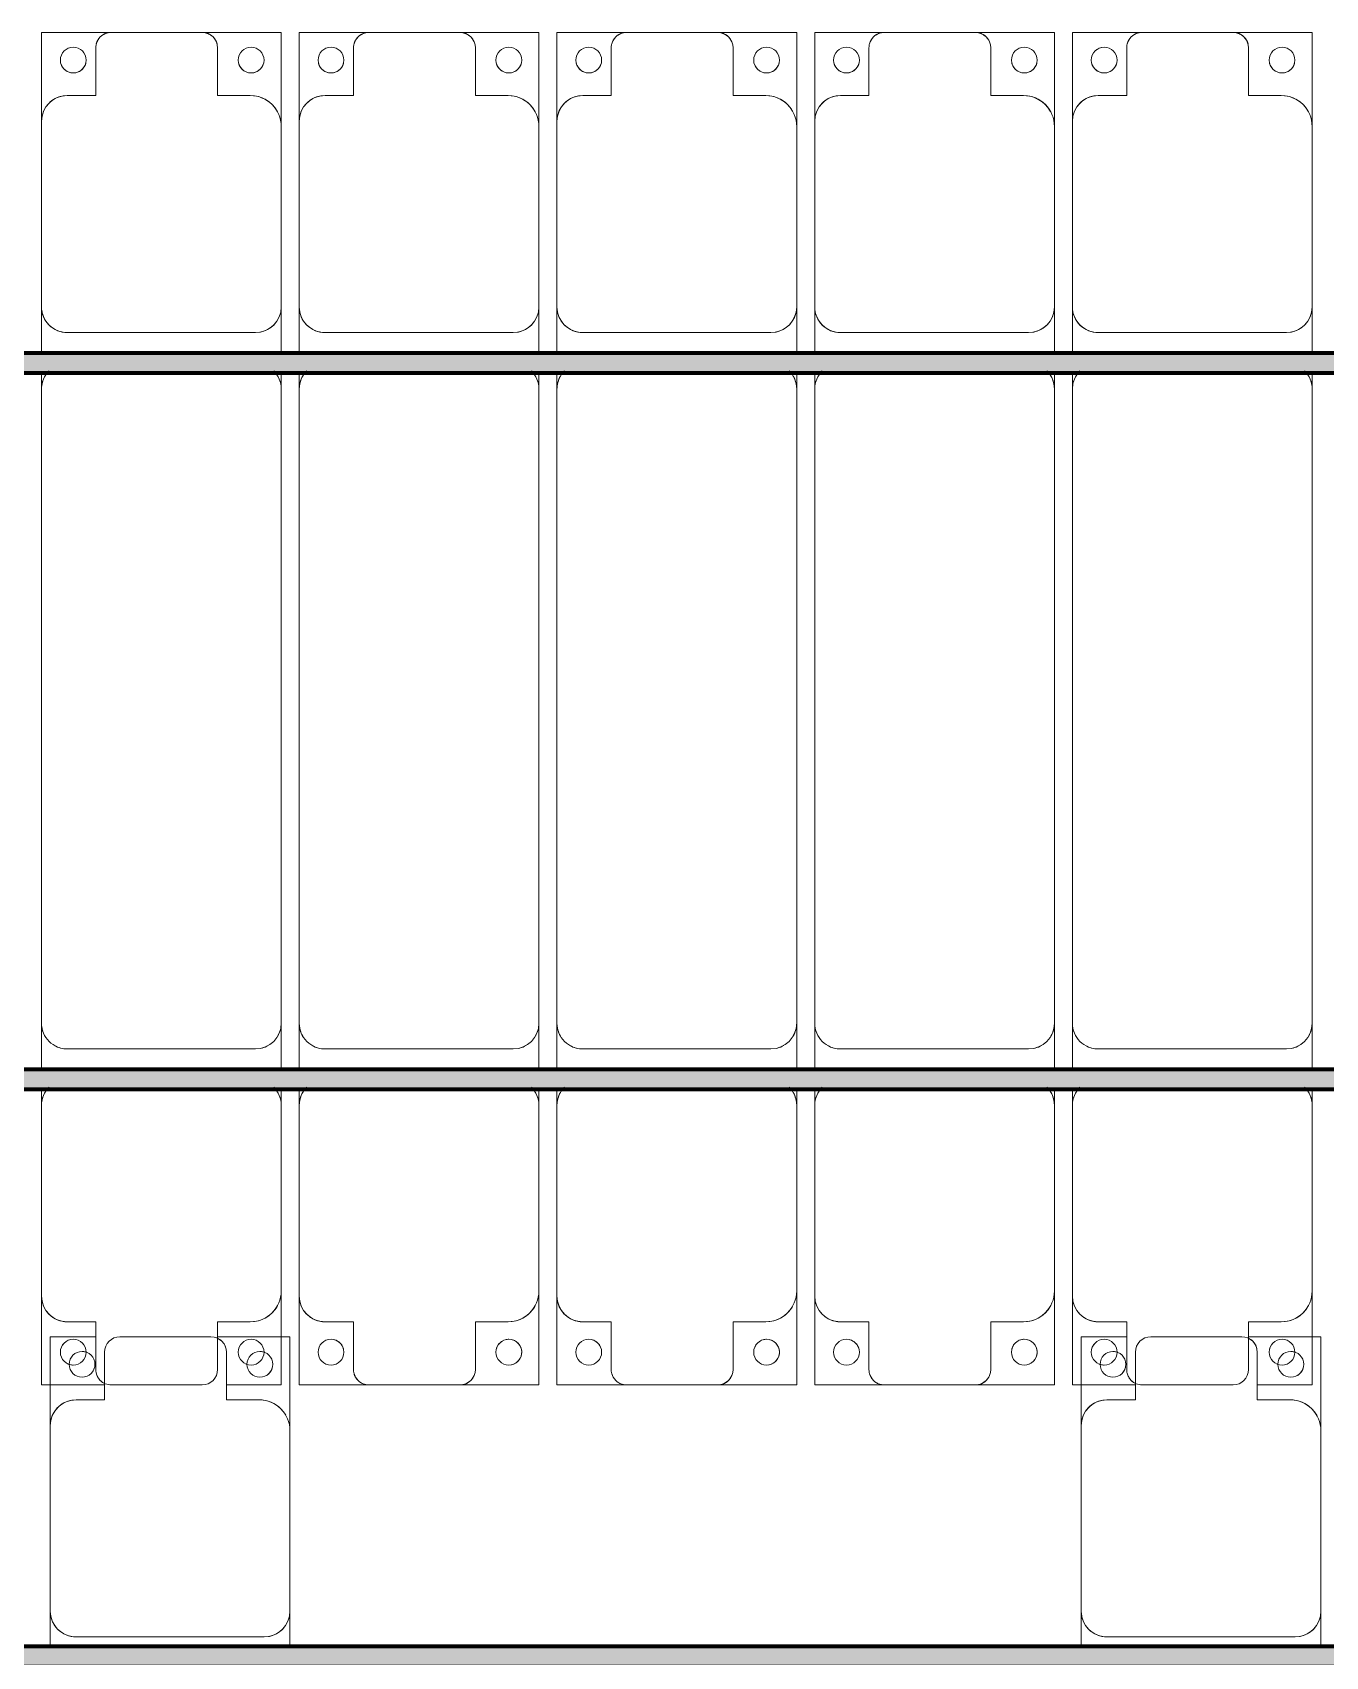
# Model space of a CAD drawing. Header units: millimetres. Extents: x -291190 to 146725, y 19759 to 185158.
# Drawn here: x -251447 to -248938, y 135990 to 139141 of the extents above; entities that cross this region are included whole.
import ezdxf

# ---------------------------------------------------------------- set-up
doc = ezdxf.new("R2010")
doc.units = ezdxf.units.MM
doc.layers.add('A-GENM', color=13, linetype='Continuous', lineweight=9)
doc.layers.add('S-BEAM', color=12, linetype='Continuous', lineweight=9)

# ---------------------------------------------------------------- blocks, each defined once
blk = doc.blocks.new('Dầm C52 - Dầm C52-73883-KHUNG KẾT CẤU BÈ PIN 4')
at = {"layer": 'S-BEAM', "lineweight": 140}
blk.add_hatch(color=1, dxfattribs=at).paths.add_polyline_path([(-174539.9, 20), (-174539.9, -20), (174539.9, -20), (174539.9, 20), (-173700.3, 20)])
at = {"layer": 'S-BEAM', "color": 1, "lineweight": 140}
for p, q in [((-174539.9, 20), (174539.9, 20)), ((174539.9, -20), (-174539.9, -20))]:
    blk.add_line(p, q, dxfattribs=at)
blk = doc.blocks.new('Dai phao do pin - DẢI PHAO ĐỠ PIN-V47-KHUNG KẾT CẤU BÈ PIN 4')
at = {"layer": 'A-GENM', "color": 7}
for p, q in [((-1312.2, 241.6), (-1129.7, 241.6)), ((-1312.2, 101.2), (-1312.2, 241.6)), ((-1312.2, 241.6), (-1312.2, 223.4)), ((-1129.7, 241.6), (-1312.2, 241.6)), ((-779.7, 241.6), (-1129.7, 241.6)), ((-779.7, 241.6), (-711.7, 241.6)), ((-779.7, 241.6), (-711.7, 241.6)), ((-729.7, -173.4), (-729.7, 191.6)), ((-1312.2, 171.3), (-1312.2, 156.1)), ((-1189.7, 181.6), (-1189.7, 118.2)), ((-1312.2, 142), (-1312.2, 123.8)), ((-1189.7, 118.2), (-1282.2, 118.2)), ((-1312.2, 88.2), (-1312.2, -88.2)), ((-1282.2, -118.2), (-1189.7, -118.2)), ((-1189.7, -118.2), (-1189.7, -173.4)), ((-1312.2, -223.4), (-1312.2, -135.2)), ((-1312.2, -146), (-1312.2, -166.1)), ((-1312.2, -175.4), (-1312.2, -212.7)), ((-1139.7, -223.4), (-1312.2, -223.4)), ((-1248.2, -223.4), (-1229.3, -223.4)), ((-1221, -223.4), (-1139.7, -223.4)), ((-1139.7, -223.4), (-779.7, -223.4)), ((-711.7, -223.4), (-779.7, -223.4)), ((-711.7, -223.4), (-779.7, -223.4))]:
    blk.add_line(p, q, dxfattribs=at)
for centre, radius, start, end in [((-1129.7, 181.6), 60, 90, 180), ((-1129.7, 181.6), 60, 120, 180), ((-779.7, 191.6), 50, 360, 90), ((-779.7, 191.6), 50, 360, 75), ((-1258.6, 183.2), 25, 0, 180), ((-1258.6, 183.2), 25, 165, 180), ((-1258.6, 183.2), 25, 30, 75), ((-1258.6, 183.2), 25, 180, 0), ((-1258.6, 183.2), 25, 180, 270), ((-1282.2, 88.2), 30, 90, 180), ((-1282.2, 88.2), 30, 105, 150), ((-1282.2, -88.2), 30, 180, 270), ((-1258.6, -161.8), 25, 0, 180), ((-1258.6, -161.8), 25, 165, 180), ((-1258.6, -161.8), 25, 45, 75), ((-1258.6, -161.8), 25, 180, 0), ((-1258.6, -161.8), 25, 180, 270), ((-1139.7, -173.4), 50, 180, 270), ((-1139.7, -173.4), 50, 180, 255), ((-779.7, -173.4), 50, 270, 360), ((-779.7, -173.4), 50, 285, 360), ((-1139.7, -173.4), 50, 210, 225), ((-1139.7, -173.4), 50, 210, 225)]:
    blk.add_arc(centre, radius, start, end, dxfattribs=at)
blk = doc.blocks.new('Dải phao đi lại kèm đỡ invester - DẢI PHAO ĐI LẠI-71182-KHUNG KẾT CẤU BÈ PIN 4')
at = {"layer": 'A-GENM', "color": 7}
for p, q in [((7258.4, 1312.2), (7364.8, 1312.2)), ((7258.4, 1129.7), (7258.4, 1312.2)), ((7308.1, 1312.2), (7296.2, 1312.2)), ((7345.9, 1312.2), (7332.6, 1312.2)), ((7588.2, 1312.2), (7411.8, 1312.2)), ((7601.2, 1312.2), (7723.4, 1312.2)), ((7625.3, 1312.2), (7610.3, 1312.2)), ((7657, 1312.2), (7644.7, 1312.2)), ((7723.4, 1312.2), (7705.4, 1312.2)), ((7723.4, 1312.2), (7723.4, 1139.7)), ((7723.4, 1139.7), (7723.4, 1312.2)), ((7758.4, 1312.2), (7911.8, 1312.2)), ((7758.4, 1129.7), (7758.4, 1312.2)), ((7758.4, 1312.2), (7758.4, 1129.7)), ((7911.8, 1312.2), (7758.4, 1312.2)), ((8088.2, 1312.2), (7911.8, 1312.2)), ((8088.2, 1312.2), (8223.4, 1312.2)), ((8223.4, 1312.2), (8088.2, 1312.2)), ((8223.4, 1312.2), (8223.4, 1139.7)), ((8223.4, 1139.7), (8223.4, 1312.2)), ((8258.4, 1312.2), (8411.8, 1312.2)), ((8258.4, 1129.7), (8258.4, 1312.2)), ((8258.4, 1312.2), (8258.4, 1129.7)), ((8411.8, 1312.2), (8258.4, 1312.2)), ((8588.2, 1312.2), (8411.8, 1312.2)), ((8588.2, 1312.2), (8723.4, 1312.2)), ((8723.4, 1312.2), (8588.2, 1312.2)), ((8723.4, 1312.2), (8723.4, 1139.7)), ((8723.4, 1139.7), (8723.4, 1312.2)), ((8758.4, 1312.2), (8911.8, 1312.2)), ((8758.4, 1129.7), (8758.4, 1312.2)), ((8758.4, 1312.2), (8758.4, 1129.7)), ((8911.8, 1312.2), (8758.4, 1312.2)), ((9088.2, 1312.2), (8911.8, 1312.2)), ((9088.2, 1312.2), (9223.4, 1312.2)), ((9223.4, 1312.2), (9088.2, 1312.2)), ((9223.4, 1312.2), (9223.4, 1139.7)), ((9223.4, 1139.7), (9223.4, 1312.2)), ((9258.4, 1312.2), (9364.8, 1312.2)), ((9258.4, 1129.7), (9258.4, 1312.2)), ((9308.1, 1312.2), (9296.2, 1312.2)), ((9345.9, 1312.2), (9332.6, 1312.2)), ((9588.2, 1312.2), (9411.8, 1312.2)), ((9601.2, 1312.2), (9723.4, 1312.2)), ((9625.3, 1312.2), (9610.3, 1312.2)), ((9657, 1312.2), (9644.7, 1312.2)), ((9723.4, 1312.2), (9705.4, 1312.2)), ((9723.4, 1312.2), (9723.4, 1139.7)), ((9723.4, 1139.7), (9723.4, 1312.2)), ((7381.8, 1282.2), (7381.8, 1189.7)), ((7618.2, 1189.7), (7618.2, 1282.2)), ((7881.8, 1282.2), (7881.8, 1189.7)), ((8118.2, 1189.7), (8118.2, 1282.2)), ((8381.8, 1282.2), (8381.8, 1189.7)), ((8618.2, 1189.7), (8618.2, 1282.2)), ((8881.8, 1282.2), (8881.8, 1189.7)), ((9118.2, 1189.7), (9118.2, 1282.2)), ((9381.8, 1282.2), (9381.8, 1189.7)), ((9618.2, 1189.7), (9618.2, 1282.2)), ((7258.4, 1248.4), (7258.4, 1227)), ((9258.4, 1248.4), (9258.4, 1227)), ((7258.4, 1219.8), (7258.4, 1129.7)), ((9258.4, 1219.8), (9258.4, 1129.7)), ((7381.8, 1189.7), (7318.4, 1189.7)), ((7673.4, 1189.7), (7618.2, 1189.7)), ((7881.8, 1189.7), (7818.4, 1189.7)), ((8173.4, 1189.7), (8118.2, 1189.7)), ((8381.8, 1189.7), (8318.4, 1189.7)), ((8673.4, 1189.7), (8618.2, 1189.7)), ((8881.8, 1189.7), (8818.4, 1189.7)), ((9173.4, 1189.7), (9118.2, 1189.7)), ((9381.8, 1189.7), (9318.4, 1189.7)), ((9673.4, 1189.7), (9618.2, 1189.7)), ((7723.4, 769.7), (7723.4, 1139.7)), ((8223.4, 769.7), (8223.4, 1139.7)), ((8723.4, 769.7), (8723.4, 1139.7)), ((9223.4, 769.7), (9223.4, 1139.7)), ((9723.4, 769.7), (9723.4, 1139.7)), ((7258.4, 1129.7), (7258.4, 769.7)), ((7758.4, 1129.7), (7758.4, 769.7)), ((8258.4, 1129.7), (8258.4, 769.7)), ((8758.4, 1129.7), (8758.4, 769.7)), ((9258.4, 1129.7), (9258.4, 769.7)), ((7258.4, 739.2), (7258.4, 769.7)), ((7258.4, 739.2), (7258.4, 769.7)), ((7723.4, 769.7), (7723.4, 739.2)), ((7723.4, 769.7), (7723.4, 739.2)), ((7758.4, 739.2), (7758.4, 769.7)), ((7758.4, 739.2), (7758.4, 769.7)), ((8223.4, 769.7), (8223.4, 739.2)), ((8223.4, 769.7), (8223.4, 739.2)), ((8258.4, 739.2), (8258.4, 769.7)), ((8258.4, 739.2), (8258.4, 769.7)), ((8723.4, 769.7), (8723.4, 739.2)), ((8723.4, 769.7), (8723.4, 739.2)), ((8758.4, 739.2), (8758.4, 769.7)), ((8758.4, 739.2), (8758.4, 769.7)), ((9223.4, 769.7), (9223.4, 739.2)), ((9223.4, 769.7), (9223.4, 739.2)), ((9258.4, 739.2), (9258.4, 769.7)), ((9258.4, 739.2), (9258.4, 769.7)), ((9723.4, 769.7), (9723.4, 739.2)), ((9723.4, 769.7), (9723.4, 739.2)), ((7258.4, 610.3), (7258.4, 699.2)), ((7258.4, 610.3), (7258.4, 699.2)), ((7723.4, 699.2), (7723.4, 610.3)), ((7723.4, 699.2), (7723.4, 610.3)), ((7758.4, 610.3), (7758.4, 699.2)), ((7758.4, 610.3), (7758.4, 699.2)), ((8223.4, 699.2), (8223.4, 610.3)), ((8223.4, 699.2), (8223.4, 610.3)), ((8258.4, 610.3), (8258.4, 699.2)), ((8258.4, 610.3), (8258.4, 699.2)), ((8723.4, 699.2), (8723.4, 610.3)), ((8723.4, 699.2), (8723.4, 610.3)), ((8758.4, 610.3), (8758.4, 699.2)), ((8758.4, 610.3), (8758.4, 699.2)), ((9223.4, 699.2), (9223.4, 610.3)), ((9223.4, 699.2), (9223.4, 610.3)), ((9258.4, 610.3), (9258.4, 699.2)), ((9258.4, 610.3), (9258.4, 699.2)), ((9723.4, 699.2), (9723.4, 610.3)), ((9723.4, 699.2), (9723.4, 610.3)), ((7673.4, 660.3), (7308.4, 660.3)), ((8173.4, 660.3), (7808.4, 660.3)), ((8673.4, 660.3), (8308.4, 660.3)), ((9173.4, 660.3), (8808.4, 660.3)), ((9673.4, 660.3), (9308.4, 660.3)), ((7258.4, 610.3), (7258.4, -620.3)), ((7723.4, -620.3), (7723.4, 610.3)), ((7758.4, 610.3), (7758.4, -620.3)), ((8223.4, -620.3), (8223.4, 610.3)), ((8258.4, 610.3), (8258.4, -620.3)), ((8723.4, -620.3), (8723.4, 610.3)), ((8758.4, 610.3), (8758.4, -620.3)), ((9223.4, -620.3), (9223.4, 610.3)), ((9258.4, 610.3), (9258.4, -620.3)), ((9723.4, -620.3), (9723.4, 610.3)), ((7258.4, -650.8), (7258.4, -620.3)), ((7258.4, -650.8), (7258.4, -620.3)), ((7723.4, -620.3), (7723.4, -650.8)), ((7723.4, -620.3), (7723.4, -650.8)), ((7758.4, -650.8), (7758.4, -620.3)), ((7758.4, -650.8), (7758.4, -620.3)), ((8223.4, -620.3), (8223.4, -650.8)), ((8223.4, -620.3), (8223.4, -650.8)), ((8258.4, -650.8), (8258.4, -620.3)), ((8258.4, -650.8), (8258.4, -620.3)), ((8723.4, -620.3), (8723.4, -650.8)), ((8723.4, -620.3), (8723.4, -650.8)), ((8758.4, -650.8), (8758.4, -620.3)), ((8758.4, -650.8), (8758.4, -620.3)), ((9223.4, -620.3), (9223.4, -650.8)), ((9223.4, -620.3), (9223.4, -650.8)), ((9258.4, -650.8), (9258.4, -620.3)), ((9258.4, -650.8), (9258.4, -620.3)), ((9723.4, -620.3), (9723.4, -650.8)), ((9723.4, -620.3), (9723.4, -650.8)), ((7258.4, -779.7), (7258.4, -690.8)), ((7258.4, -779.7), (7258.4, -690.8)), ((7723.4, -690.8), (7723.4, -779.7)), ((7723.4, -690.8), (7723.4, -779.7)), ((7758.4, -779.7), (7758.4, -690.8)), ((7758.4, -779.7), (7758.4, -690.8)), ((8223.4, -690.8), (8223.4, -779.7)), ((8223.4, -690.8), (8223.4, -779.7)), ((8258.4, -779.7), (8258.4, -690.8)), ((8258.4, -779.7), (8258.4, -690.8)), ((8723.4, -690.8), (8723.4, -779.7)), ((8723.4, -690.8), (8723.4, -779.7)), ((8758.4, -779.7), (8758.4, -690.8)), ((8758.4, -779.7), (8758.4, -690.8)), ((9223.4, -690.8), (9223.4, -779.7)), ((9223.4, -690.8), (9223.4, -779.7)), ((9258.4, -779.7), (9258.4, -690.8)), ((9258.4, -779.7), (9258.4, -690.8)), ((9723.4, -690.8), (9723.4, -779.7)), ((9723.4, -690.8), (9723.4, -779.7)), ((7673.4, -729.7), (7308.4, -729.7)), ((8173.4, -729.7), (7808.4, -729.7)), ((8673.4, -729.7), (8308.4, -729.7)), ((9173.4, -729.7), (8808.4, -729.7)), ((9673.4, -729.7), (9308.4, -729.7)), ((7258.4, -779.7), (7258.4, -1129.7)), ((7723.4, -1139.7), (7723.4, -779.7)), ((7758.4, -779.7), (7758.4, -1129.7)), ((8223.4, -1139.7), (8223.4, -779.7)), ((8258.4, -779.7), (8258.4, -1129.7)), ((8723.4, -1139.7), (8723.4, -779.7)), ((8758.4, -779.7), (8758.4, -1129.7)), ((9223.4, -1139.7), (9223.4, -779.7)), ((9258.4, -779.7), (9258.4, -1129.7)), ((9723.4, -1139.7), (9723.4, -779.7)), ((7258.4, -1312.2), (7258.4, -1129.7)), ((7258.4, -1129.7), (7258.4, -1312.2)), ((7758.4, -1312.2), (7758.4, -1129.7)), ((7758.4, -1129.7), (7758.4, -1312.2)), ((8258.4, -1312.2), (8258.4, -1129.7)), ((8258.4, -1129.7), (8258.4, -1312.2)), ((8758.4, -1312.2), (8758.4, -1129.7)), ((8758.4, -1129.7), (8758.4, -1312.2)), ((9258.4, -1312.2), (9258.4, -1129.7)), ((9258.4, -1129.7), (9258.4, -1312.2)), ((7723.4, -1139.7), (7723.4, -1312.2)), ((7723.4, -1312.2), (7723.4, -1139.7)), ((8223.4, -1139.7), (8223.4, -1312.2)), ((8223.4, -1312.2), (8223.4, -1139.7)), ((8723.4, -1139.7), (8723.4, -1312.2)), ((8723.4, -1312.2), (8723.4, -1139.7)), ((9223.4, -1139.7), (9223.4, -1312.2)), ((9223.4, -1312.2), (9223.4, -1139.7)), ((9723.4, -1139.7), (9723.4, -1312.2)), ((9723.4, -1312.2), (9723.4, -1139.7)), ((7318.4, -1189.7), (7381.8, -1189.7)), ((7381.8, -1189.7), (7381.8, -1282.2)), ((7618.2, -1282.2), (7618.2, -1189.7)), ((7618.2, -1189.7), (7673.4, -1189.7)), ((7818.4, -1189.7), (7881.8, -1189.7)), ((7881.8, -1189.7), (7881.8, -1282.2)), ((8118.2, -1282.2), (8118.2, -1189.7)), ((8118.2, -1189.7), (8173.4, -1189.7)), ((8318.4, -1189.7), (8381.8, -1189.7)), ((8381.8, -1189.7), (8381.8, -1282.2)), ((8618.2, -1282.2), (8618.2, -1189.7)), ((8618.2, -1189.7), (8673.4, -1189.7)), ((8818.4, -1189.7), (8881.8, -1189.7)), ((8881.8, -1189.7), (8881.8, -1282.2)), ((9118.2, -1282.2), (9118.2, -1189.7)), ((9118.2, -1189.7), (9173.4, -1189.7)), ((9318.4, -1189.7), (9381.8, -1189.7)), ((9381.8, -1189.7), (9381.8, -1282.2)), ((9618.2, -1282.2), (9618.2, -1189.7)), ((9618.2, -1189.7), (9673.4, -1189.7)), ((7411.8, -1312.2), (7258.4, -1312.2)), ((7258.4, -1312.2), (7411.8, -1312.2)), ((7411.8, -1312.2), (7588.2, -1312.2)), ((7723.4, -1312.2), (7588.2, -1312.2)), ((7588.2, -1312.2), (7723.4, -1312.2)), ((7911.8, -1312.2), (7758.4, -1312.2)), ((7758.4, -1312.2), (7911.8, -1312.2)), ((7911.8, -1312.2), (8088.2, -1312.2)), ((8223.4, -1312.2), (8088.2, -1312.2)), ((8088.2, -1312.2), (8223.4, -1312.2)), ((8411.8, -1312.2), (8258.4, -1312.2)), ((8258.4, -1312.2), (8411.8, -1312.2)), ((8411.8, -1312.2), (8588.2, -1312.2)), ((8723.4, -1312.2), (8588.2, -1312.2)), ((8588.2, -1312.2), (8723.4, -1312.2)), ((8911.8, -1312.2), (8758.4, -1312.2)), ((8758.4, -1312.2), (8911.8, -1312.2)), ((8911.8, -1312.2), (9088.2, -1312.2)), ((9223.4, -1312.2), (9088.2, -1312.2)), ((9088.2, -1312.2), (9223.4, -1312.2)), ((9411.8, -1312.2), (9258.4, -1312.2)), ((9258.4, -1312.2), (9411.8, -1312.2)), ((9411.8, -1312.2), (9588.2, -1312.2)), ((9723.4, -1312.2), (9588.2, -1312.2)), ((9588.2, -1312.2), (9723.4, -1312.2))]:
    blk.add_line(p, q, dxfattribs=at)
for centre, radius, start, end in [((7411.8, 1282.2), 30, 90, 180), ((7588.2, 1282.2), 30, 360, 90), ((7588.2, 1282.2), 30, 15, 60), ((7911.8, 1282.2), 30, 90, 180), ((7911.8, 1282.2), 30, 105, 165), ((7911.8, 1282.2), 30, 135, 165), ((7911.8, 1282.2), 30, 135, 165), ((7911.8, 1282.2), 30, 105, 120), ((7911.8, 1282.2), 30, 105, 120), ((8088.2, 1282.2), 30, 360, 90), ((8088.2, 1282.2), 30, 60, 75), ((8088.2, 1282.2), 30, 15, 75), ((8088.2, 1282.2), 30, 60, 75), ((8088.2, 1282.2), 30, 15, 30), ((8088.2, 1282.2), 30, 15, 30), ((8411.8, 1282.2), 30, 90, 180), ((8411.8, 1282.2), 30, 105, 165), ((8411.8, 1282.2), 30, 135, 165), ((8411.8, 1282.2), 30, 135, 165), ((8411.8, 1282.2), 30, 105, 120), ((8411.8, 1282.2), 30, 105, 120), ((8588.2, 1282.2), 30, 360, 90), ((8588.2, 1282.2), 30, 60, 75), ((8588.2, 1282.2), 30, 15, 75), ((8588.2, 1282.2), 30, 60, 75), ((8588.2, 1282.2), 30, 15, 30), ((8588.2, 1282.2), 30, 15, 30), ((8911.8, 1282.2), 30, 90, 180), ((8911.8, 1282.2), 30, 105, 165), ((8911.8, 1282.2), 30, 135, 165), ((8911.8, 1282.2), 30, 135, 165), ((8911.8, 1282.2), 30, 105, 120), ((8911.8, 1282.2), 30, 105, 120), ((9088.2, 1282.2), 30, 360, 90), ((9088.2, 1282.2), 30, 60, 75), ((9088.2, 1282.2), 30, 15, 75), ((9088.2, 1282.2), 30, 60, 75), ((9088.2, 1282.2), 30, 15, 30), ((9088.2, 1282.2), 30, 15, 30), ((9411.8, 1282.2), 30, 90, 180), ((9588.2, 1282.2), 30, 360, 90), ((9588.2, 1282.2), 30, 15, 60), ((7316.8, 1248.6), 25, 90, 270), ((7316.8, 1248.6), 25, 90, 180), ((7316.8, 1248.6), 25, 270, 90), ((7316.8, 1248.6), 25, 0, 90), ((7661.8, 1248.6), 25, 90, 270), ((7661.8, 1248.6), 25, 90, 180), ((7661.8, 1248.6), 25, 270, 90), ((7661.8, 1248.6), 25, 75, 90), ((7816.8, 1248.6), 25, 90, 270), ((7816.8, 1248.6), 25, 90, 255), ((7816.8, 1248.6), 25, 270, 90), ((7816.8, 1248.6), 25, 0, 90), ((8161.8, 1248.6), 25, 90, 270), ((8161.8, 1248.6), 25, 90, 180), ((8161.8, 1248.6), 25, 270, 90), ((8161.8, 1248.6), 25, 270, 90), ((8316.8, 1248.6), 25, 90, 270), ((8316.8, 1248.6), 25, 90, 255), ((8316.8, 1248.6), 25, 270, 90), ((8316.8, 1248.6), 25, 0, 90), ((8661.8, 1248.6), 25, 90, 270), ((8661.8, 1248.6), 25, 90, 180), ((8661.8, 1248.6), 25, 270, 90), ((8661.8, 1248.6), 25, 270, 90), ((8816.8, 1248.6), 25, 90, 270), ((8816.8, 1248.6), 25, 90, 255), ((8816.8, 1248.6), 25, 270, 90), ((8816.8, 1248.6), 25, 0, 90), ((9161.8, 1248.6), 25, 90, 270), ((9161.8, 1248.6), 25, 90, 180), ((9161.8, 1248.6), 25, 270, 90), ((9161.8, 1248.6), 25, 270, 90), ((9316.8, 1248.6), 25, 90, 270), ((9316.8, 1248.6), 25, 90, 180), ((9316.8, 1248.6), 25, 270, 90), ((9316.8, 1248.6), 25, 0, 90), ((9661.8, 1248.6), 25, 90, 270), ((9661.8, 1248.6), 25, 90, 180), ((9661.8, 1248.6), 25, 270, 90), ((9661.8, 1248.6), 25, 75, 90), ((7316.8, 1248.6), 25, 330, 345), ((7661.8, 1248.6), 25, 315, 0), ((7816.8, 1248.6), 25, 300, 345), ((8161.8, 1248.6), 25, 195, 255), ((8316.8, 1248.6), 25, 300, 345), ((8661.8, 1248.6), 25, 195, 255), ((8816.8, 1248.6), 25, 300, 345), ((9161.8, 1248.6), 25, 195, 255), ((9316.8, 1248.6), 25, 330, 345), ((9661.8, 1248.6), 25, 315, 0), ((7816.8, 1248.6), 25, 270, 285), ((8316.8, 1248.6), 25, 270, 285), ((8816.8, 1248.6), 25, 270, 285), ((7318.4, 1129.7), 60, 90, 180), ((7318.4, 1129.7), 60, 90, 150), ((7318.4, 1129.7), 60, 135, 150), ((7318.4, 1129.7), 60, 135, 150), ((7673.4, 1139.7), 50, 0, 90), ((7673.4, 1139.7), 50, 45, 90), ((7673.4, 1139.7), 50, 15, 90), ((7673.4, 1139.7), 50, 45, 90), ((7818.4, 1129.7), 60, 90, 180), ((7818.4, 1129.7), 60, 90, 150), ((7818.4, 1129.7), 60, 135, 150), ((7818.4, 1129.7), 60, 135, 150), ((8173.4, 1139.7), 50, 0, 90), ((8173.4, 1139.7), 50, 45, 90), ((8173.4, 1139.7), 50, 15, 90), ((8173.4, 1139.7), 50, 45, 90), ((8318.4, 1129.7), 60, 90, 180), ((8318.4, 1129.7), 60, 90, 150), ((8318.4, 1129.7), 60, 135, 150), ((8318.4, 1129.7), 60, 135, 150), ((8673.4, 1139.7), 50, 0, 90), ((8673.4, 1139.7), 50, 45, 90), ((8673.4, 1139.7), 50, 15, 90), ((8673.4, 1139.7), 50, 45, 90), ((8818.4, 1129.7), 60, 90, 180), ((8818.4, 1129.7), 60, 90, 150), ((8818.4, 1129.7), 60, 135, 150), ((8818.4, 1129.7), 60, 135, 150), ((9173.4, 1139.7), 50, 0, 90), ((9173.4, 1139.7), 50, 45, 90), ((9173.4, 1139.7), 50, 15, 90), ((9173.4, 1139.7), 50, 45, 90), ((9318.4, 1129.7), 60, 90, 180), ((9318.4, 1129.7), 60, 90, 150), ((9318.4, 1129.7), 60, 135, 150), ((9318.4, 1129.7), 60, 135, 150), ((9673.4, 1139.7), 50, 0, 90), ((9673.4, 1139.7), 50, 45, 90), ((9673.4, 1139.7), 50, 15, 90), ((9673.4, 1139.7), 50, 45, 90), ((7308.4, 769.7), 50, 180, 225), ((7308.4, 769.7), 50, 195, 225), ((7673.4, 769.7), 50, 315, 0), ((7673.4, 769.7), 50, 315, 345), ((7808.4, 769.7), 50, 180, 225), ((7808.4, 769.7), 50, 195, 225), ((8173.4, 769.7), 50, 315, 0), ((8173.4, 769.7), 50, 315, 345), ((8308.4, 769.7), 50, 180, 225), ((8308.4, 769.7), 50, 195, 225), ((8673.4, 769.7), 50, 315, 0), ((8673.4, 769.7), 50, 315, 345), ((8808.4, 769.7), 50, 180, 225), ((8808.4, 769.7), 50, 195, 225), ((9173.4, 769.7), 50, 315, 0), ((9173.4, 769.7), 50, 315, 345), ((9308.4, 769.7), 50, 180, 225), ((9308.4, 769.7), 50, 195, 225), ((9673.4, 769.7), 50, 315, 0), ((9673.4, 769.7), 50, 315, 345), ((7308.4, 610.3), 50, 90, 180), ((7308.4, 610.3), 50, 150, 180), ((7308.4, 610.3), 50, 105, 120), ((7673.4, 610.3), 50, 360, 90), ((7673.4, 610.3), 50, 60, 90), ((7673.4, 610.3), 50, 15, 30), ((7808.4, 610.3), 50, 90, 180), ((7808.4, 610.3), 50, 150, 180), ((7808.4, 610.3), 50, 105, 120), ((8173.4, 610.3), 50, 360, 90), ((8173.4, 610.3), 50, 60, 90), ((8173.4, 610.3), 50, 15, 30), ((8308.4, 610.3), 50, 90, 180), ((8308.4, 610.3), 50, 150, 180), ((8308.4, 610.3), 50, 105, 120), ((8673.4, 610.3), 50, 360, 90), ((8673.4, 610.3), 50, 60, 90), ((8673.4, 610.3), 50, 15, 30), ((8808.4, 610.3), 50, 90, 180), ((8808.4, 610.3), 50, 150, 180), ((8808.4, 610.3), 50, 105, 120), ((9173.4, 610.3), 50, 360, 90), ((9173.4, 610.3), 50, 60, 90), ((9173.4, 610.3), 50, 15, 30), ((9308.4, 610.3), 50, 90, 180), ((9308.4, 610.3), 50, 150, 180), ((9308.4, 610.3), 50, 105, 120), ((9673.4, 610.3), 50, 360, 90), ((9673.4, 610.3), 50, 60, 90), ((9673.4, 610.3), 50, 15, 30), ((7308.4, -620.3), 50, 180, 225), ((7673.4, -620.3), 50, 315, 0), ((7673.4, -620.3), 50, 330, 0), ((7808.4, -620.3), 50, 180, 225), ((8173.4, -620.3), 50, 315, 0), ((8173.4, -620.3), 50, 330, 0), ((8308.4, -620.3), 50, 180, 225), ((8673.4, -620.3), 50, 315, 0), ((8673.4, -620.3), 50, 330, 0), ((8808.4, -620.3), 50, 180, 225), ((9173.4, -620.3), 50, 315, 0), ((9173.4, -620.3), 50, 330, 0), ((9308.4, -620.3), 50, 180, 225), ((9673.4, -620.3), 50, 315, 0), ((9673.4, -620.3), 50, 330, 0), ((7308.4, -620.3), 50, 195, 210), ((7808.4, -620.3), 50, 195, 210), ((8308.4, -620.3), 50, 195, 210), ((8808.4, -620.3), 50, 195, 210), ((9308.4, -620.3), 50, 195, 210), ((7308.4, -779.7), 50, 90, 180), ((7308.4, -779.7), 50, 90, 165), ((7673.4, -779.7), 50, 360, 90), ((7673.4, -779.7), 50, 15, 90), ((7808.4, -779.7), 50, 90, 180), ((7808.4, -779.7), 50, 90, 165), ((8173.4, -779.7), 50, 360, 90), ((8173.4, -779.7), 50, 15, 90), ((8308.4, -779.7), 50, 90, 180), ((8308.4, -779.7), 50, 90, 165), ((8673.4, -779.7), 50, 360, 90), ((8673.4, -779.7), 50, 15, 90), ((8808.4, -779.7), 50, 90, 180), ((8808.4, -779.7), 50, 90, 165), ((9173.4, -779.7), 50, 360, 90), ((9173.4, -779.7), 50, 15, 90), ((9308.4, -779.7), 50, 90, 180), ((9308.4, -779.7), 50, 90, 165), ((9673.4, -779.7), 50, 360, 90), ((9673.4, -779.7), 50, 15, 90), ((7318.4, -1129.7), 60, 180, 270), ((7818.4, -1129.7), 60, 180, 270), ((8318.4, -1129.7), 60, 180, 270), ((8818.4, -1129.7), 60, 180, 270), ((9318.4, -1129.7), 60, 180, 270), ((7318.4, -1129.7), 60, 210, 270), ((7673.4, -1139.7), 50, 270, 360), ((7673.4, -1139.7), 50, 270, 345), ((7818.4, -1129.7), 60, 210, 270), ((8173.4, -1139.7), 50, 270, 360), ((8173.4, -1139.7), 50, 270, 345), ((8318.4, -1129.7), 60, 210, 270), ((8673.4, -1139.7), 50, 270, 360), ((8673.4, -1139.7), 50, 270, 345), ((8818.4, -1129.7), 60, 210, 270), ((9173.4, -1139.7), 50, 270, 360), ((9173.4, -1139.7), 50, 270, 345), ((9318.4, -1129.7), 60, 210, 270), ((9673.4, -1139.7), 50, 270, 360), ((9673.4, -1139.7), 50, 270, 345), ((7673.4, -1139.7), 50, 300, 315), ((7673.4, -1139.7), 50, 300, 315), ((8173.4, -1139.7), 50, 300, 315), ((8173.4, -1139.7), 50, 300, 315), ((8673.4, -1139.7), 50, 300, 315), ((8673.4, -1139.7), 50, 300, 315), ((9173.4, -1139.7), 50, 300, 315), ((9173.4, -1139.7), 50, 300, 315), ((9673.4, -1139.7), 50, 300, 315), ((9673.4, -1139.7), 50, 300, 315), ((7316.8, -1258.6), 25, 90, 270), ((7316.8, -1258.6), 25, 180, 270), ((7316.8, -1258.6), 25, 90, 165), ((7316.8, -1258.6), 25, 270, 90), ((7316.8, -1258.6), 25, 75, 90), ((7316.8, -1258.6), 25, 270, 360), ((7316.8, -1258.6), 25, 15, 60), ((7661.8, -1258.6), 25, 90, 270), ((7661.8, -1258.6), 25, 180, 270), ((7661.8, -1258.6), 25, 90, 165), ((7661.8, -1258.6), 25, 270, 90), ((7661.8, -1258.6), 25, 15, 90), ((7661.8, -1258.6), 25, 270, 0), ((7816.8, -1258.6), 25, 90, 270), ((7816.8, -1258.6), 25, 180, 270), ((7816.8, -1258.6), 25, 90, 165), ((7816.8, -1258.6), 25, 270, 90), ((7816.8, -1258.6), 25, 75, 90), ((7816.8, -1258.6), 25, 270, 360), ((7816.8, -1258.6), 25, 15, 60), ((8161.8, -1258.6), 25, 90, 270), ((8161.8, -1258.6), 25, 180, 270), ((8161.8, -1258.6), 25, 90, 165), ((8161.8, -1258.6), 25, 270, 90), ((8161.8, -1258.6), 25, 15, 90), ((8161.8, -1258.6), 25, 270, 0), ((8316.8, -1258.6), 25, 90, 270), ((8316.8, -1258.6), 25, 180, 270), ((8316.8, -1258.6), 25, 90, 165), ((8316.8, -1258.6), 25, 270, 90), ((8316.8, -1258.6), 25, 75, 90), ((8316.8, -1258.6), 25, 270, 360), ((8316.8, -1258.6), 25, 15, 60), ((8661.8, -1258.6), 25, 90, 270), ((8661.8, -1258.6), 25, 180, 270), ((8661.8, -1258.6), 25, 90, 165), ((8661.8, -1258.6), 25, 270, 90), ((8661.8, -1258.6), 25, 15, 90), ((8661.8, -1258.6), 25, 270, 0), ((8816.8, -1258.6), 25, 90, 270), ((8816.8, -1258.6), 25, 180, 270), ((8816.8, -1258.6), 25, 90, 165), ((8816.8, -1258.6), 25, 270, 90), ((8816.8, -1258.6), 25, 75, 90), ((8816.8, -1258.6), 25, 270, 360), ((8816.8, -1258.6), 25, 15, 60), ((9161.8, -1258.6), 25, 90, 270), ((9161.8, -1258.6), 25, 180, 270), ((9161.8, -1258.6), 25, 90, 165), ((9161.8, -1258.6), 25, 270, 90), ((9161.8, -1258.6), 25, 15, 90), ((9161.8, -1258.6), 25, 270, 0), ((9316.8, -1258.6), 25, 90, 270), ((9316.8, -1258.6), 25, 180, 270), ((9316.8, -1258.6), 25, 90, 165), ((9316.8, -1258.6), 25, 270, 90), ((9316.8, -1258.6), 25, 75, 90), ((9316.8, -1258.6), 25, 270, 360), ((9316.8, -1258.6), 25, 15, 60), ((9661.8, -1258.6), 25, 90, 270), ((9661.8, -1258.6), 25, 180, 270), ((9661.8, -1258.6), 25, 90, 165), ((9661.8, -1258.6), 25, 270, 90), ((9661.8, -1258.6), 25, 15, 90), ((9661.8, -1258.6), 25, 270, 0), ((7411.8, -1282.2), 30, 180, 270), ((7411.8, -1282.2), 30, 195, 225), ((7411.8, -1282.2), 30, 195, 255), ((7411.8, -1282.2), 30, 195, 225), ((7588.2, -1282.2), 30, 270, 0), ((7588.2, -1282.2), 30, 285, 345), ((7588.2, -1282.2), 30, 330, 345), ((7588.2, -1282.2), 30, 330, 345), ((7911.8, -1282.2), 30, 180, 270), ((7911.8, -1282.2), 30, 195, 225), ((7911.8, -1282.2), 30, 195, 255), ((7911.8, -1282.2), 30, 195, 225), ((8088.2, -1282.2), 30, 270, 0), ((8088.2, -1282.2), 30, 285, 345), ((8088.2, -1282.2), 30, 330, 345), ((8088.2, -1282.2), 30, 330, 345), ((8411.8, -1282.2), 30, 180, 270), ((8411.8, -1282.2), 30, 195, 225), ((8411.8, -1282.2), 30, 195, 255), ((8411.8, -1282.2), 30, 195, 225), ((8588.2, -1282.2), 30, 270, 0), ((8588.2, -1282.2), 30, 285, 345), ((8588.2, -1282.2), 30, 330, 345), ((8588.2, -1282.2), 30, 330, 345), ((8911.8, -1282.2), 30, 180, 270), ((8911.8, -1282.2), 30, 195, 225), ((8911.8, -1282.2), 30, 195, 255), ((8911.8, -1282.2), 30, 195, 225), ((9088.2, -1282.2), 30, 270, 0), ((9088.2, -1282.2), 30, 285, 345), ((9088.2, -1282.2), 30, 330, 345), ((9088.2, -1282.2), 30, 330, 345), ((9411.8, -1282.2), 30, 180, 270), ((9411.8, -1282.2), 30, 195, 225), ((9411.8, -1282.2), 30, 195, 255), ((9411.8, -1282.2), 30, 195, 225), ((9588.2, -1282.2), 30, 270, 0), ((9588.2, -1282.2), 30, 285, 345), ((9588.2, -1282.2), 30, 330, 345), ((9588.2, -1282.2), 30, 330, 345), ((7411.8, -1282.2), 30, 240, 255), ((7411.8, -1282.2), 30, 240, 255), ((7588.2, -1282.2), 30, 285, 300), ((7588.2, -1282.2), 30, 285, 300), ((7911.8, -1282.2), 30, 240, 255), ((7911.8, -1282.2), 30, 240, 255), ((8088.2, -1282.2), 30, 285, 300), ((8088.2, -1282.2), 30, 285, 300), ((8411.8, -1282.2), 30, 240, 255), ((8411.8, -1282.2), 30, 240, 255), ((8588.2, -1282.2), 30, 285, 300), ((8588.2, -1282.2), 30, 285, 300), ((8911.8, -1282.2), 30, 240, 255), ((8911.8, -1282.2), 30, 240, 255), ((9088.2, -1282.2), 30, 285, 300), ((9088.2, -1282.2), 30, 285, 300), ((9411.8, -1282.2), 30, 240, 255), ((9411.8, -1282.2), 30, 240, 255), ((9588.2, -1282.2), 30, 285, 300), ((9588.2, -1282.2), 30, 285, 300)]:
    blk.add_arc(centre, radius, start, end, dxfattribs=at)

msp = doc.modelspace()

# ---------------------------------------------------------------- block references
at = {"layer": 'A-GENM', "color": 7}
for name, p, rotation in [('Dải phao đi lại kèm đỡ invester - DẢI PHAO ĐI LẠI-71182-KHUNG KẾT CẤU BÈ PIN 4', (-241705.7, 137829), 180), ('Dai phao do pin - DẢI PHAO ĐỠ PIN-V47-KHUNG KẾT CẤU BÈ PIN 4', (-251188.7, 135298.2), 269.9999999999996), ('Dai phao do pin - DẢI PHAO ĐỠ PIN-V47-KHUNG KẾT CẤU BÈ PIN 4', (-249188.7, 135298.2), 269.9999999999996)]:
    msp.add_blockref(name, p, dxfattribs=dict(at, rotation=rotation))
at = {"layer": 'S-BEAM', "color": 1, "lineweight": 140, "rotation": 180}
for p in [(-109123.8, 138499.8), (-109123.8, 137109.8), (-109123.8, 135989.8)]:
    msp.add_blockref('Dầm C52 - Dầm C52-73883-KHUNG KẾT CẤU BÈ PIN 4', p, dxfattribs=at)

doc.saveas('drawing.dxf')
